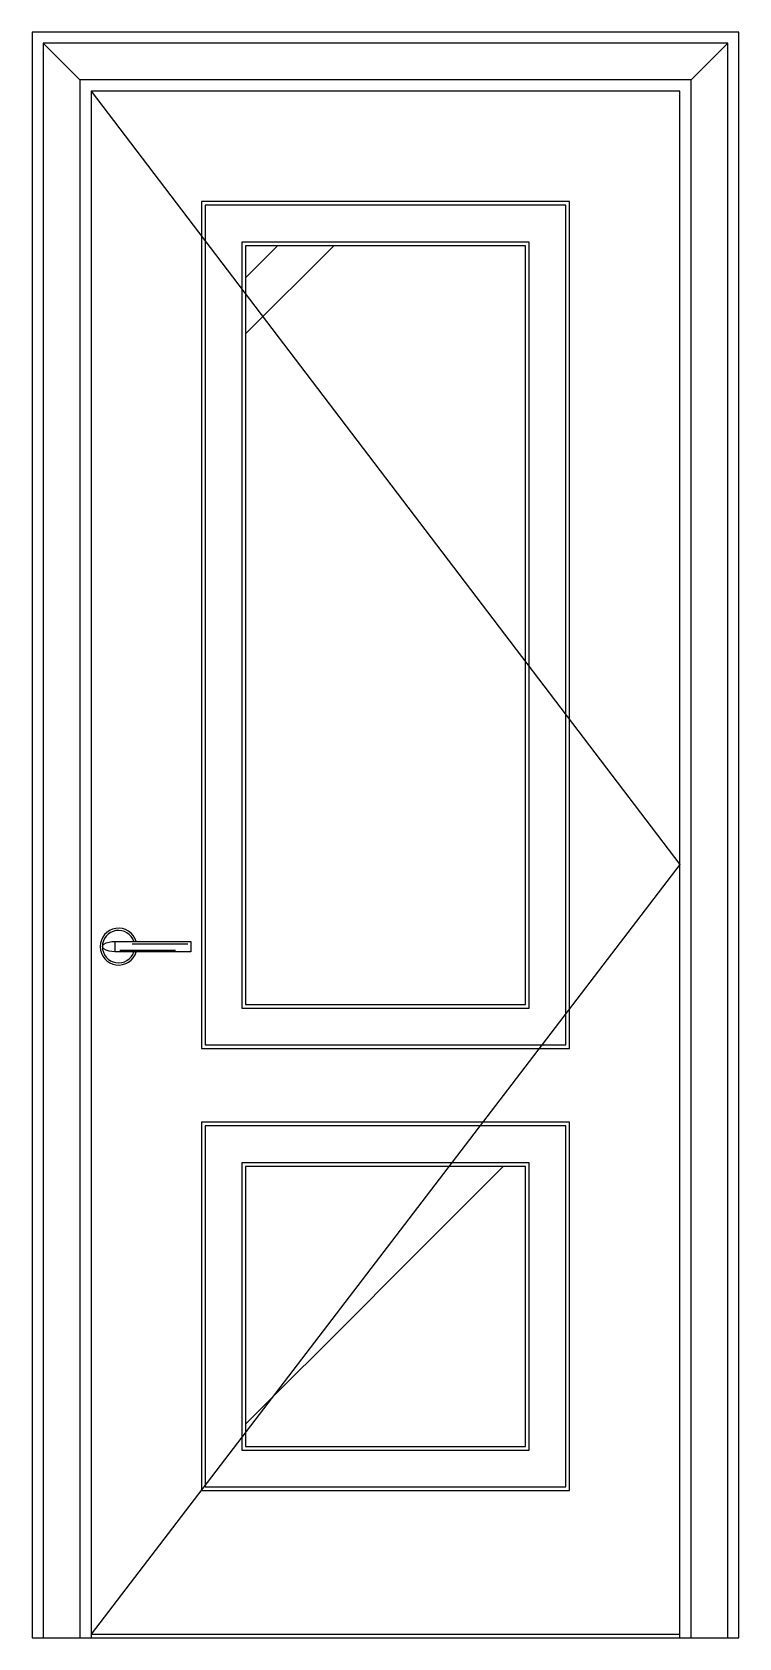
# Model space of a CAD drawing. Header units: metres. Extents: x 0 to 960, y 0 to 2180.
import ezdxf

# ---------------------------------------------------------------- set-up
doc = ezdxf.new("R2010")
doc.units = ezdxf.units.M
for name, color, linetype in [('2', 2, 'Continuous'), ('3', 3, 'Continuous'), ('4', 4, 'Continuous'), ('7', 7, 'Continuous'), ('BH', 3, 'Continuous')]:
    doc.layers.add(name, color=color, linetype=linetype)

msp = doc.modelspace()

# ---------------------------------------------------------------- hatches: boundary and pattern name
at = {"layer": 'BH'}
h = msp.add_hatch(dxfattribs=at)
h.set_pattern_fill('STEEL', scale=300)
h.paths.add_polyline_path([(290, 1890), (480, 1890), (480, 1375), (290, 1375)])
h = msp.add_hatch(dxfattribs=at)
h.set_pattern_fill('STEEL', scale=300)
h.paths.add_polyline_path([(670, 1890), (480, 1890), (480, 1375), (670, 1375)])
h = msp.add_hatch(dxfattribs=at)
h.set_pattern_fill('STEEL', scale=300)
h.paths.add_polyline_path([(290, 860), (480, 860), (480, 1375), (290, 1375)])
h = msp.add_hatch(dxfattribs=at)
h.set_pattern_fill('STEEL', scale=300)
h.paths.add_polyline_path([(670, 860), (480, 860), (480, 1375), (670, 1375)])
h = msp.add_hatch(dxfattribs=at)
h.set_pattern_fill('STEEL', scale=300)
h.paths.add_polyline_path([(290, 640), (480, 640), (480, 450), (290, 450)])
h = msp.add_hatch(dxfattribs=at)
h.set_pattern_fill('STEEL', scale=300)
h.paths.add_polyline_path([(670, 640), (480, 640), (480, 450), (670, 450)])
h = msp.add_hatch(dxfattribs=at)
h.set_pattern_fill('STEEL', scale=300)
h.paths.add_polyline_path([(290, 260), (480, 260), (480, 450), (290, 450)])
h = msp.add_hatch(dxfattribs=at)
h.set_pattern_fill('STEEL', scale=300)
h.paths.add_polyline_path([(670, 260), (480, 260), (480, 450), (670, 450)])

# ---------------------------------------------------------------- linework, layer by layer
at = {"layer": '2'}
for p, q in [((0, 0), (960, 0)), ((80, 0), (880, 0))]:
    msp.add_line(p, q, dxfattribs=at)
at = {"layer": '3'}
for p, q in [((65, 2115), (15, 2165)), ((895, 2115), (945, 2165)), ((135.71, 942.32), (211.58, 942.32)), ((119.07, 933.8), (194.95, 933.8)), ((80, 5), (880, 5))]:
    msp.add_line(p, q, dxfattribs=at)
for points in [[(945, 0), (945, 2165), (15, 2165), (15, 0)], [(895, 0), (895, 2115), (65, 2115), (65, 0)], [(80, 2100), (880, 1050), (80, 5)]]:
    msp.add_lwpolyline(points, dxfattribs=at)
for points in [[(235, 805), (725, 805), (725, 1945), (235, 1945)], [(285, 855), (675, 855), (675, 1895), (285, 1895)], [(235, 205), (725, 205), (725, 695), (235, 695)], [(285, 255), (675, 255), (675, 645), (285, 645)]]:
    msp.add_lwpolyline(points, close=True, dxfattribs=at)
msp.add_arc((117.44, 938.45), 22, 18.64, 341.53, dxfattribs=at)
at = {"layer": '4'}
msp.add_lwpolyline([(960, 0), (960, 2180), (0, 2180), (0, 0)], dxfattribs=at)
at = {"layer": '7'}
msp.add_line((112.44, 945.48), (112.44, 931.48), dxfattribs=at)
msp.add_lwpolyline([(880, 0), (880, 2100), (80, 2100), (80, 0)], dxfattribs=at)
msp.add_lwpolyline([(880, 0), (880, 2100), (80, 2100), (80, 0)], dxfattribs=at)
for points in [[(80, 0), (880, 0), (880, 2100), (80, 2100)], [(230, 800), (730, 800), (730, 1950), (230, 1950)], [(290, 860), (670, 860), (670, 1890), (290, 1890)], [(230, 200), (730, 200), (730, 700), (230, 700)], [(290, 260), (670, 260), (670, 640), (290, 640)]]:
    msp.add_lwpolyline(points, close=True, dxfattribs=at)
msp.add_lwpolyline([(95.44, 938.42, -0.26), (97.23, 941.65, -0.14), (112.44, 945.48), (215.44, 945.48), (215.44, 931.48), (112.44, 931.48, -0.14), (97.23, 935.32, -0.26), (95.44, 938.55)], format="xyb", dxfattribs=at)
msp.add_arc((117.44, 938.45), 25, 16.33, 343.81, dxfattribs=at)

doc.saveas('drawing.dxf')
